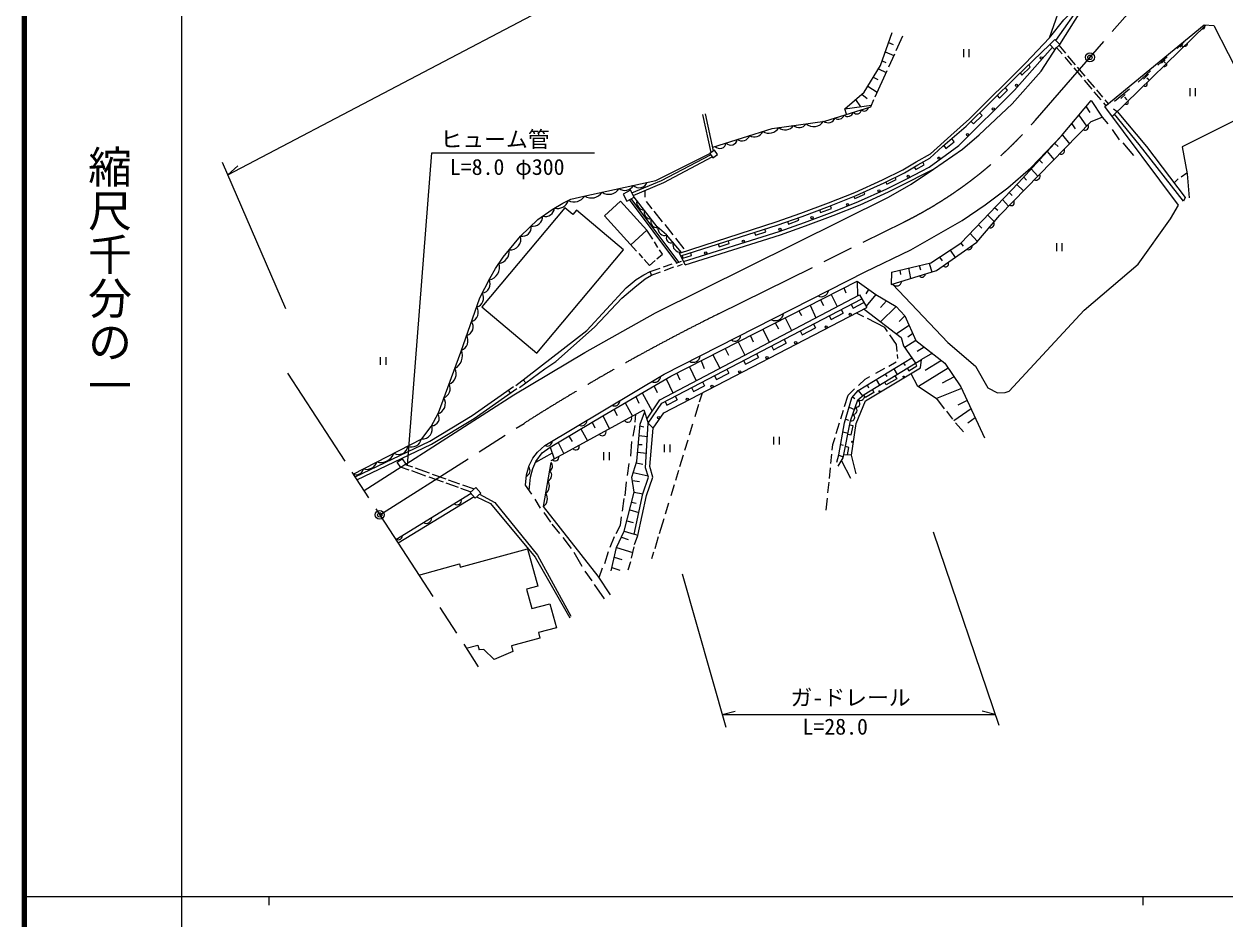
# Model space of a CAD drawing. Units: millimetres, scale not verified. Extents: x 40000 to 680000, y 20000 to 380000.
# Drawn here: x 40000 to 177406, y 202409 to 304865 of the extents above; entities that cross this region are included whole.
import ezdxf
from ezdxf.enums import TextEntityAlignment as Align

# ---------------------------------------------------------------- set-up
doc = ezdxf.new("R2010")
doc.units = ezdxf.units.MM
doc.header["$LTSCALE"] = 1000
doc.header["$PDMODE"] = 32
doc.header["$PDSIZE"] = 500
doc.linetypes.add('CHAIN', pattern=[18.5, 12, -1.5, 3.5, -1.5])
for name, color, linetype, lineweight in [('M-BGD', 7, 'Continuous', 13), ('M-BMK', 2, 'CHAIN', 13), ('M-BMK-SRVR', 3, 'Continuous', 25), ('M-STR-HTXT', 7, 'Continuous', 13), ('M-TTL', 2, 'Continuous', 140), ('M-TTL-BAND', 7, 'Continuous', 25)]:
    doc.layers.add(name, color=color, linetype=linetype, lineweight=lineweight)
doc.layers.add('M-OTRS', color=6, linetype='Continuous')
doc.styles.add('@ＭＳ ゴシック', font='')
doc.styles.add('ＭＳ ゴシック', font='')
doc.styles.get('@ＭＳ ゴシック').set_extended_font_data('@MS Gothic')
doc.styles.get('ＭＳ ゴシック').set_extended_font_data('MS Gothic')

msp = doc.modelspace()

# ---------------------------------------------------------------- linework, layer by layer
at = {"layer": 'M-BGD'}
for p, q in [((158495, 302536), (161383, 307050)), ((164497, 294294), (175202, 304750)), ((138919, 302753), (139435, 302509)), ((139789, 301846), (140547, 303521)), ((158385, 302427), (159160, 301509)), ((171927, 302050), (172753, 302816)), ((172568, 302513), (172269, 302231)), ((172496, 302334), (172578, 302231)), ((138540, 301686), (139519, 301249)), ((138940, 299969), (139616, 301464)), ((147485, 301978), (147485, 301081)), ((148108, 301978), (148108, 301081)), ((158140, 302185), (158771, 301435)), ((159092, 301055), (159857, 300148)), ((159398, 301225), (160272, 300189)), ((169712, 300165), (170782, 301110)), ((137751, 299735), (138636, 299298)), ((138171, 300647), (138586, 300444)), ((160095, 299865), (161010, 298779)), ((160488, 299933), (161377, 298877)), ((170553, 300780), (170141, 300376)), ((170455, 300534), (170614, 300363)), ((137167, 298772), (137670, 298499)), ((137389, 296540), (138745, 299538)), ((161302, 298433), (162183, 297388)), ((161654, 298549), (162472, 297579)), ((167481, 298217), (168896, 299494)), ((168647, 299112), (168069, 298539)), ((168476, 298718), (168676, 298510)), ((135871, 296842), (136465, 296340)), ((136536, 297733), (137629, 297071)), ((162409, 297119), (163206, 296173)), ((162695, 297314), (163398, 296480)), ((164768, 296016), (166487, 297443)), ((173391, 297506), (173391, 296609)), ((174014, 297506), (174014, 296609)), ((135138, 296213), (135690, 295393)), ((136873, 295398), (137239, 296209)), ((163489, 295837), (163772, 295502)), ((163644, 296188), (164038, 295721)), ((165995, 296795), (165478, 296346)), ((165902, 296496), (166176, 296190)), ((118632, 290147), (117671, 294503)), ((118894, 290328), (117961, 294586)), ((160691, 294419), (161573, 293168)), ((161507, 295398), (161943, 294742)), ((164668, 295170), (165070, 294853)), ((159879, 293446), (160279, 292873)), ((164518, 292806), (165317, 291607)), ((158800, 292153), (159615, 291163)), ((112301, 286963), (118463, 290030)), ((157080, 290271), (157840, 289345)), ((157929, 291196), (158303, 290843)), ((165737, 291250), (166936, 289799)), ((156184, 289296), (156521, 288924)), ((154375, 287329), (154707, 286980)), ((155248, 288278), (155987, 287448)), ((172387, 287352), (173054, 287838)), ((153599, 286491), (154339, 285760)), ((171599, 286675), (172069, 287146)), ((114681, 277516), (109288, 284776)), ((114937, 277605), (109473, 284875)), ((111011, 285802), (111038, 285045)), ((111850, 283713), (111208, 284532)), ((151959, 284774), (152644, 284024)), ((152712, 285563), (153072, 285214)), ((113039, 282220), (112090, 283430)), ((151065, 283838), (151399, 283550)), ((106410, 282896), (110060, 278877)), ((114254, 280740), (113339, 281906)), ((149192, 281876), (149585, 281503)), ((150256, 282991), (151010, 282258)), ((111266, 281277), (109412, 279592)), ((115517, 279131), (114574, 280333)), ((148234, 280873), (149072, 279991)), ((112531, 279299), (112131, 279925)), ((145973, 278986), (146526, 278139)), ((147193, 279782), (147454, 279428)), ((158131, 279762), (158131, 278865)), ((158754, 279762), (158754, 278865)), ((110332, 278578), (110774, 278092)), ((114620, 277495), (115226, 277705)), ((115631, 277295), (114980, 278649)), ((115291, 278371), (115394, 278061)), ((144730, 278174), (145034, 277764)), ((111648, 276525), (112798, 276931)), ((111780, 276117), (112828, 276498)), ((113167, 277061), (114148, 277407)), ((113266, 276657), (114354, 277052)), ((114756, 277160), (115357, 277365)), ((140195, 276698), (140267, 276194)), ((141196, 276935), (141436, 275714)), ((142412, 277221), (142557, 276736)), ((143553, 277491), (143874, 276463)), ((135319, 275421), (135371, 273748)), ((132345, 273902), (133043, 272524)), ((133804, 274647), (134044, 274092)), ((136610, 274488), (136306, 273970)), ((137443, 273886), (136343, 272563)), ((129928, 272668), (130576, 271227)), ((131134, 273284), (131474, 272624)), ((133509, 272175), (133732, 271748)), ((134636, 272764), (134859, 272336)), ((134859, 272336), (136103, 272985)), ((138663, 273189), (137991, 272420)), ((139799, 272540), (138012, 270785)), ((127103, 271225), (127800, 269767)), ((128666, 272024), (128950, 271484)), ((132119, 271450), (132342, 271023)), ((132342, 271023), (133732, 271748)), ((136078, 271351), (135244, 271778)), ((140787, 271446), (140131, 270799)), ((124545, 269919), (125269, 268436)), ((125956, 270640), (126305, 269961)), ((128814, 269726), (129037, 269298)), ((129037, 269298), (130557, 270091)), ((130334, 270519), (130557, 270091)), ((141276, 270355), (139827, 269384)), ((141689, 269432), (141113, 269018)), ((121727, 268480), (122460, 266958)), ((123104, 269184), (123426, 268465)), ((125529, 268012), (125752, 267584)), ((125752, 267584), (127187, 268333)), ((126964, 268760), (127187, 268333)), ((142049, 268628), (140774, 267826)), ((80767, 266738), (80767, 265841)), ((81390, 266738), (81390, 265841)), ((118816, 266994), (119593, 265450)), ((120226, 267714), (120613, 266942)), ((122547, 265911), (124033, 266687)), ((123810, 267114), (124033, 266687)), ((139980, 266580), (139940, 267021)), ((143002, 267886), (142192, 267378)), ((143927, 267166), (142679, 266450)), ((116131, 265623), (116895, 264031)), ((117472, 266308), (117837, 265446)), ((120405, 265338), (120628, 264910)), ((122323, 266339), (122547, 265911)), ((137459, 264892), (138483, 265459)), ((138935, 265708), (139788, 266180)), ((139531, 265401), (139901, 264753)), ((140611, 266056), (140800, 265788)), ((145745, 265481), (142335, 263386)), ((144958, 266363), (143095, 265206)), ((97110, 264137), (97405, 263797)), ((113481, 264233), (114243, 262636)), ((114680, 264882), (115052, 264138)), ((117625, 263887), (117848, 263460)), ((118996, 264603), (119219, 264175)), ((119219, 264175), (120628, 264910)), ((137499, 264171), (137883, 263519)), ((138529, 264794), (138735, 264516)), ((146405, 264492), (145038, 263752)), ((95397, 262934), (95629, 262609)), ((110743, 262642), (111879, 260536)), ((112089, 263424), (112425, 262689)), ((116383, 263239), (116606, 262812)), ((116606, 262812), (117848, 263460)), ((117298, 261604), (117618, 262654)), ((135433, 262920), (135945, 262292)), ((136466, 263545), (136622, 263227)), ((147263, 263150), (144403, 262010)), ((108776, 261499), (109611, 259970)), ((110014, 262218), (110338, 261447)), ((113341, 261652), (113564, 261224)), ((113564, 261224), (114732, 261834)), ((114509, 262261), (114732, 261834)), ((116793, 259944), (117224, 261362)), ((134795, 262173), (135057, 261992)), ((147909, 261763), (146842, 261247)), ((106225, 260016), (106974, 258530)), ((107500, 260758), (107880, 260064)), ((109905, 259294), (110019, 260193)), ((133454, 259684), (133759, 260665)), ((134395, 260991), (135014, 260727)), ((145562, 260534), (146225, 259646)), ((148350, 260817), (146384, 259444)), ((148840, 259765), (147973, 259182)), ((103717, 258516), (104457, 257156)), ((104985, 259275), (105321, 258652)), ((109885, 258898), (109673, 257680)), ((110463, 258849), (110917, 258764)), ((116155, 257849), (116538, 259108)), ((132934, 258004), (133307, 259209)), ((134009, 259642), (134338, 259521)), ((146571, 259206), (147506, 258178)), ((102344, 257695), (102713, 257054)), ((109418, 255393), (109549, 257075)), ((110366, 257777), (111322, 257642)), ((115611, 256062), (115978, 257267)), ((125766, 257618), (125766, 256721)), ((126389, 257618), (126389, 256721)), ((133701, 258172), (134284, 258028)), ((100433, 255721), (98505, 254656)), ((100189, 256406), (100659, 255082)), ((101095, 256948), (101744, 255675)), ((106319, 255836), (106319, 254939)), ((106942, 255836), (106942, 254939)), ((110193, 255849), (111210, 255728)), ((110274, 256746), (110739, 256726)), ((113258, 256740), (113258, 255843)), ((113882, 256740), (113882, 255843)), ((132320, 254556), (132428, 255633)), ((133442, 256717), (133732, 256648)), ((83616, 254453), (84431, 254162)), ((99445, 249617), (100329, 254668)), ((109053, 253178), (109222, 254561)), ((110037, 254624), (110805, 254474)), ((115048, 254212), (115452, 255538)), ((133223, 255515), (133729, 255318)), ((133518, 254875), (134568, 252860)), ((134694, 255510), (133774, 255539)), ((83164, 254148), (78907, 251423)), ((83164, 254148), (84016, 253844)), ((84319, 253735), (85939, 253157)), ((84767, 254042), (86347, 253477)), ((86333, 253015), (87954, 252436)), ((86708, 253348), (88273, 252789)), ((109709, 253539), (111416, 253135)), ((114569, 252639), (114917, 253782)), ((132149, 252854), (132270, 254063)), ((88252, 252330), (89663, 251826)), ((88541, 252693), (89816, 252237)), ((89947, 251724), (91115, 251307)), ((90157, 252116), (91496, 251637)), ((98088, 251035), (97373, 252087)), ((108792, 250860), (108923, 252467)), ((109602, 252588), (110421, 252483)), ((114036, 250887), (114424, 252162)), ((131981, 251185), (132104, 252406)), ((91152, 251135), (82539, 245828)), ((91512, 250719), (82798, 245429)), ((99097, 249451), (98480, 250474)), ((108474, 249103), (108652, 250533)), ((109523, 250142), (110038, 250006)), ((109807, 251262), (110818, 251065)), ((131784, 249227), (131922, 250595)), ((100261, 247825), (99518, 248946)), ((109297, 249252), (110355, 248934)), ((113403, 248807), (113782, 250053)), ((101298, 246535), (100429, 247600)), ((107745, 246532), (108231, 247495)), ((108231, 247495), (108343, 248430)), ((108972, 247974), (109711, 247791)), ((112715, 246549), (113236, 248259)), ((102658, 244824), (101691, 246100)), ((107063, 244962), (107549, 246187)), ((108349, 246116), (109122, 245838)), ((108676, 246808), (109818, 246456)), ((112194, 244836), (112611, 246205)), ((107786, 244927), (109660, 244366)), ((109492, 243705), (109823, 245007)), ((103850, 242777), (102953, 244348)), ((106446, 243121), (106885, 244485)), ((107529, 243812), (108396, 243571)), ((109138, 242375), (109411, 243328)), ((111847, 243695), (112072, 244434)), ((104985, 241137), (104186, 242217)), ((105791, 241514), (106193, 242625)), ((107256, 242630), (108160, 242356)), ((106401, 239062), (105252, 240716)), ((90605, 233405), (91930, 233767)), ((91930, 233767), (92076, 233229))]:
    msp.add_line(p, q, dxfattribs=at)
for points in [[(157331, 303272), (159039, 308221), (159852, 311898), (159694, 318046), (157616, 325470)], [(143723, 290007), (146059, 292084), (148162, 293998), (154597, 300391), (157331, 303272), (158950, 305333), (161354, 307747)], [(158063, 302972), (161053, 307266), (161383, 307050)], [(133918, 295165), (136130, 297065), (137981, 300114), (139327, 303899)], [(163662, 295412), (175021, 304759), (176143, 304703), (181051, 295080), (172512, 290809), (173079, 287696), (173311, 284984)], [(143633, 289499), (145132, 290872), (147805, 293179), (153504, 298836), (157358, 302527)], [(83667, 254488), (96034, 262419), (104162, 267256), (112232, 271788), (138925, 285045), (141497, 286548), (144042, 288252), (147365, 290544), (149299, 292184), (153064, 295728), (156386, 299450), (158140, 302185)], [(143568, 288489), (146948, 290949), (153320, 297297), (157675, 302206)], [(153963, 299275), (154166, 299022), (155113, 299932), (154972, 300242)], [(151323, 296670), (151611, 296394), (152515, 297273), (152242, 297583)], [(97373, 252087), (97502, 253237), (97810, 254331), (98231, 255163), (98764, 255864), (99586, 256621), (113229, 264771), (136243, 276476), (141480, 279000), (147336, 282375), (149965, 284163), (152552, 286118), (155180, 288411), (158714, 292049), (162099, 296108), (163340, 294194), (163992, 293437)], [(134102, 294526), (133918, 295165), (136965, 295558)], [(118797, 290770), (125608, 292905), (131620, 293744), (136873, 295398)], [(139244, 276474), (139209, 275030), (144410, 276628), (149002, 279909), (151644, 283000), (162096, 293704), (163340, 294194)], [(139383, 275083), (145702, 268404), (148856, 265712), (150265, 263230), (151380, 262641), (152242, 262662), (152705, 262852), (161295, 272107), (167478, 277386), (171179, 282559), (172105, 284115), (163662, 295412)], [(148353, 293722), (148625, 293444), (149616, 294404), (149332, 294694)], [(165070, 294853), (168437, 290845), (172853, 285020), (172643, 284599), (167575, 291077), (164767, 294558)], [(139244, 276474), (143758, 277539), (147193, 279782), (153782, 286684), (158714, 292049)], [(145223, 290950), (145478, 290632), (146419, 291380), (146153, 291753)], [(114980, 278649), (126044, 282212), (128890, 283208), (132031, 284399), (135045, 285591), (138241, 287035), (140541, 288185), (142083, 289096), (143723, 290007)], [(109528, 285545), (112935, 286941), (118558, 289892)], [(109695, 285235), (113189, 286739), (118723, 289652)], [(115137, 278322), (126172, 281833), (129027, 282832), (132175, 284026), (135201, 285223), (138413, 286674), (140732, 287833), (142282, 288749), (143633, 289499)], [(141827, 288480), (142026, 288203), (142985, 288752), (142821, 289048)], [(115631, 277295), (126538, 280743), (129421, 281751), (132591, 282954), (135649, 284163), (138907, 285635), (141282, 286823), (142853, 287636), (144042, 288252)], [(138602, 286768), (138724, 286544), (139783, 287055), (139666, 287300)], [(77662, 253339), (85500, 257362), (86579, 258778), (87407, 260348), (89979, 267302), (92166, 273499), (93281, 275728), (93954, 276892), (94837, 278181), (96823, 280579), (98800, 282476), (100436, 283645), (101660, 284374), (102576, 284804), (104053, 285149), (112301, 286963)], [(111945, 280216), (111266, 281277), (108238, 284600), (106410, 282896)], [(115219, 278726), (113515, 280749), (112430, 281647), (109795, 285049)], [(134946, 285122), (135047, 284899), (136188, 285397), (136101, 285629)], [(131026, 283590), (131140, 283276), (132374, 283752), (132265, 284062)], [(127346, 282244), (127459, 281955), (128655, 282398), (128550, 282665)], [(123589, 281011), (123697, 280688), (124875, 281081), (124769, 281387)], [(112416, 277975), (113032, 278515), (112720, 279004)], [(119430, 279688), (119535, 279355), (120687, 279735), (120594, 280058)], [(110941, 277907), (111560, 277226), (112202, 277788)], [(115394, 278061), (116385, 278380), (116294, 278690)], [(96289, 263500), (104379, 269781), (108900, 274674), (110022, 275599), (110919, 276160), (111648, 276525)], [(96676, 263261), (99578, 265392), (100849, 266243), (105274, 270173), (108408, 273496), (109901, 274757), (111079, 275711), (111780, 276117), (111648, 276525)], [(97792, 251470), (97960, 252985), (98226, 253995), (98563, 254794), (99292, 255789), (100189, 256406), (106225, 260016), (114006, 264538), (135319, 275421), (137443, 273886), (139799, 272540), (140787, 271446), (142049, 268628), (145372, 266041), (147180, 263329), (149893, 257503)], [(111263, 259614), (112763, 261858), (135599, 273869), (136438, 272396)], [(111410, 259156), (112978, 261462), (135864, 273404)], [(111996, 258612), (113201, 260368), (136438, 272396)], [(136131, 272237), (140376, 268960), (140629, 268035), (142016, 266045)], [(138800, 269656), (138471, 270126), (136491, 271139)], [(139909, 267372), (139835, 268182), (139061, 269285)], [(132992, 254713), (133235, 255555), (133889, 259223), (134702, 262064), (135433, 262920), (141594, 266651)], [(133166, 254244), (133708, 255216), (134572, 259436), (135395, 261838), (136143, 262455), (142679, 266450)], [(135198, 253379), (134694, 255510), (135227, 259127), (136269, 261742), (142568, 265498), (142679, 266450)], [(141048, 265453), (141239, 265157), (142145, 265736), (141979, 266023)], [(135457, 263482), (136239, 264217), (136766, 264508)], [(139650, 264599), (139846, 264250), (138640, 263559), (138476, 263881)], [(141464, 264840), (142197, 263478), (144403, 262010), (145263, 260814)], [(77873, 253015), (86428, 257103), (91293, 260034), (96003, 263362)], [(78092, 252677), (86618, 256751), (91512, 259698), (96383, 263141)], [(133891, 261091), (134293, 262387), (135036, 263085)], [(137065, 263019), (137232, 262696), (136291, 262122), (136077, 262401)], [(100321, 254897), (110920, 260684), (111410, 259156)], [(107169, 242254), (107786, 244927), (108676, 246808), (109807, 251262), (109541, 252986), (110102, 254837), (110480, 259043), (111009, 260406)], [(110216, 246317), (109818, 246456), (110818, 251065), (111460, 253001), (111114, 254075), (111410, 259156), (111996, 258612)], [(109866, 245269), (110216, 246317), (111211, 250887), (111926, 252990), (111590, 254224), (111996, 258612)], [(134259, 257906), (134627, 257830), (134856, 258878), (134475, 258959)], [(132472, 256069), (132538, 256728), (132790, 257539)], [(134208, 255526), (134358, 256401), (133972, 256506)], [(91789, 250742), (93357, 249972), (98500, 243847), (102436, 236876)], [(92118, 251028), (93861, 250086), (98744, 244064), (102581, 237076)], [(107093, 239525), (105698, 241656), (99445, 249617)], [(85165, 241784), (89813, 243051), (89918, 242668), (97618, 244766), (98778, 240509), (97495, 240159), (98101, 237938), (100159, 238499), (100908, 235750), (98850, 235189), (99021, 234561), (95756, 233671), (95935, 233016)], [(95935, 233016), (93801, 232125), (92596, 233247), (92076, 233229)]]:
    msp.add_lwpolyline(points, dxfattribs=at)
for points in [[(157358, 302527), (157937, 303100), (158495, 302536), (157916, 301963)], [(118799, 289542), (119341, 289916), (119005, 290404), (118463, 290030)], [(108544, 285388), (108968, 284603), (109795, 285049), (109372, 285835)], [(92366, 272490), (98681, 267193), (108597, 279015), (103205, 283538), (102792, 283047), (101869, 283821)], [(83667, 254488), (83100, 254105), (82697, 254701), (83264, 255085)], [(91051, 251251), (91705, 251818), (92274, 251162), (91619, 250595)]]:
    msp.add_lwpolyline(points, close=True, dxfattribs=at)
at = {"layer": 'M-BGD', "lineweight": 25}
msp.add_lwpolyline([(115443, 277686), (126411, 281122), (129284, 282127), (132446, 283327), (135493, 284532), (138736, 285996), (141091, 287174), (142692, 288012), (143568, 288489)], dxfattribs=at)
at = {"layer": 'M-BGD'}
for centre, radius in [((156386, 300982), 128), ((153549, 297841), 128), ((150902, 295146), 128), ((147951, 292191), 128), ((144671, 289512), 128), ((141160, 287430), 128), ((137814, 285763), 128), ((134215, 284199), 128), ((130168, 282685), 128), ((126485, 281367), 128), ((122302, 280005), 128), ((118002, 278645), 128), ((134526, 271621), 128), ((131774, 270173), 128), ((128279, 268379), 128), ((125020, 266681), 128), ((121883, 265043), 128), ((140650, 264498), 63.2), ((118721, 263375), 128), ((137870, 262815), 63.2), ((115881, 261912), 128), ((112624, 259790), 128), ((134769, 257029), 63.2)]:
    msp.add_circle(centre, radius, dxfattribs=at)
for centre, radius, start, end in [((174863, 304540), 240, 245.60839, 23.04354), ((172847, 302601), 276, 247.39148, 21.26044), ((170499, 300275), 267, 243.00797, 25.64395), ((168282, 297986), 236, 223.4302, 45.22173), ((166110, 295911), 240, 231.47815, 37.17378), ((131993, 294411), 853, 233.45964, 339.61388), ((133199, 294585), 622, 229.30614, 345.65714), ((134230, 294967), 686, 231.4205, 343.54279), ((135292, 295089), 513, 218.01015, 356.95314), ((136150, 295346), 447, 219.44806, 355.51522), ((125221, 293672), 1313, 237.63027, 329.66624), ((127094, 293887), 1149, 229.87239, 326.01353), ((128678, 293923), 926, 227.0223, 328.86363), ((130348, 294514), 1384, 230.65073, 325.2352), ((161416, 293095), 381, 234.85289, 36.51394), ((120874, 291739), 727, 222.07262, 352.74005), ((122127, 292464), 975, 236.90784, 337.90483), ((123585, 292935), 1004, 236.52041, 338.29226), ((119602, 291361), 741, 223.28958, 351.52309), ((158673, 290332), 381, 239.81478, 31.55205), ((155796, 287462), 464, 244.14684, 27.22), ((106910, 286740), 1368, 235.83031, 328.96595), ((108746, 286853), 1053, 230.91535, 333.88091), ((110380, 287130), 1011, 227.12338, 337.67288), ((101038, 285044), 1295, 254.449, 342.86337), ((102926, 285976), 1466, 243.66655, 326.67693), ((104924, 286400), 1452, 237.81771, 326.97855), ((111026, 284474), 933, 169.42671, 266.07912), ((152957, 284415), 345, 233.85091, 37.51592), ((99656, 283866), 1037, 253.17674, 356.15739), ((111790, 283366), 847, 167.94444, 267.5614), ((97022, 281560), 1002, 258.56736, 9.08308), ((98185, 282875), 1170, 261.41062, 359.87565), ((112387, 282250), 689, 156.83462, 281.0368), ((150566, 281960), 429, 249.05839, 29.88898), ((95585, 280274), 1275, 266.89596, 13.82326), ((113357, 281493), 842, 174.48193, 284.92609), ((114050, 280369), 567, 146.94389, 293.28385), ((94118, 278854), 1406, 279.41887, 6.00101), ((115121, 279602), 882, 163.83466, 276.39307), ((148062, 279441), 413, 239.19556, 11.89635), ((145443, 277405), 339, 220.87415, 30.21775), ((92968, 277018), 1451, 279.64804, 17.99842), ((142756, 276227), 347, 214.20938, 359.95266), ((92270, 275091), 1064, 279.01954, 27.85036), ((139828, 275477), 594, 221.46705, 352.69499), ((91448, 273513), 1121, 288.06037, 28.04846), ((131207, 274475), 833, 243.75336, 350.16457), ((90888, 271847), 1088, 287.60608, 33.51385), ((90356, 270218), 1044, 286.6255, 34.49443), ((125952, 271866), 960, 242.41842, 351.49951), ((89547, 268647), 1246, 293.93011, 27.18982), ((121351, 269180), 622, 230.48326, 3.43467), ((88477, 266903), 1687, 298.55725, 21.0075), ((116560, 266946), 807, 239.05896, 354.85897), ((88221, 264806), 1229, 289.29714, 30.09797), ((112119, 264565), 716, 244.14183, 357.5639), ((87597, 263123), 1155, 292.45173, 26.94339), ((135643, 262298), 523, 241.60998, 17.43528), ((86962, 261420), 1250, 287.83125, 30.54693), ((107554, 261790), 645, 243.83092, 357.87481), ((135184, 261437), 453, 259.95663, 62.23968), ((86664, 259736), 841, 268.47777, 35.96299), ((109079, 259723), 457, 213.53275, 23.7333), ((134656, 259819), 392, 257.66413, 64.53218), ((134859, 260618), 446, 265.58197, 56.61434), ((85576, 258497), 1137, 266.14941, 20.5284), ((103764, 259503), 634, 242.45814, 359.24759), ((84375, 257537), 1089, 245.13406, 349.20911), ((99869, 257108), 564, 239.89476, 1.81097), ((106160, 258176), 442, 218.9855, 18.28055), ((80789, 256315), 1644, 255.08481, 339.25836), ((82857, 256658), 1066, 240.1617, 354.18147), ((103128, 256502), 404, 217.56819, 19.69786), ((79221, 255077), 1197, 251.36001, 342.98316), ((99796, 254266), 667, 303.155, 36.98029), ((100753, 255270), 430, 224.86482, 12.40122), ((78013, 254104), 842, 245.38381, 348.95936), ((97210, 253744), 691, 293.67201, 37.0064), ((99691, 253208), 686, 293.40723, 46.72806), ((98966, 252004), 1152, 310.16662, 29.96867), ((89557, 250314), 486, 228.12665, 15.15513), ((98747, 250516), 1138, 307.82445, 32.31084), ((86017, 248323), 625, 240.29671, 2.98508), ((82834, 246268), 438, 241.84237, 1.43941)]:
    msp.add_arc(centre, radius, start, end, dxfattribs=at)
at = {"layer": 'M-BMK'}
for p, q in [((155671, 293800), (170864, 311312)), ((119449, 271673), (140646, 282182)), ((70163, 264890), (91976, 231294)), ((80693, 248671), (97206, 259148))]:
    msp.add_line(p, q, dxfattribs=at)
for centre, radius, start, end in [((119196, 325446), 48289, 296.3719, 319.05513), ((227360, 54019), 242936, 116.3719, 122.39508)]:
    msp.add_arc(centre, radius, start, end, dxfattribs=at)
at = {"layer": 'M-BMK-SRVR', "lineweight": 13}
for centre in [(161961, 301051), (80693, 248671)]:
    msp.add_circle(centre, 500, dxfattribs=at)
at = {"layer": 'M-BMK-SRVR'}
for p in [(161961, 301051), (80693, 248671)]:
    msp.add_point(p, dxfattribs=at)
at = {"layer": 'M-OTRS'}
msp.add_point((80693, 248671), dxfattribs=at)
at = {"layer": 'M-STR-HTXT'}
for p, q in [((63313, 287615), (164701, 340847)), ((83873, 254361), (86675, 290129)), ((86675, 290129), (105283, 290129)), ((69946, 272251), (62712, 289005)), ((63313, 287615), (64466, 288644)), ((144007, 246721), (151526, 224594)), ((115295, 241919), (120289, 224366)), ((119874, 225822), (121374, 226197)), ((119874, 225822), (151108, 225822)), ((151108, 225822), (149608, 226197))]:
    msp.add_line(p, q, dxfattribs=at)
at = {"layer": 'M-TTL'}
msp.add_line((40000, 380000), (40000, 20000), dxfattribs=at)
at = {"layer": 'M-TTL-BAND'}
for p, q in [((58000, 370000), (58000, 20000)), ((40000, 205000), (579000, 205000)), ((68000, 205000), (68000, 204000)), ((168000, 205000), (168000, 204000))]:
    msp.add_line(p, q, dxfattribs=at)

# ---------------------------------------------------------------- texts
at = {"layer": 'M-STR-HTXT', "style": 'ＭＳ ゴシック'}
for s, p in [('ヒューム管', (87642, 290205)), ('L=8.0 φ300', (88724, 287038)), ('ガ-ドレール', (127695, 226294)), ('L=28.0', (129071, 222966))]:
    msp.add_text(s, height=1833, dxfattribs=at).set_placement(p, align=Align.BOTTOM_LEFT)
at = {"layer": 'M-TTL-BAND', "style": '@ＭＳ ゴシック'}
msp.add_text('縮尺千分の一', height=3666, rotation=270, dxfattribs=at).set_placement((49777, 261030), align=Align.MIDDLE_RIGHT)

doc.saveas('drawing.dxf')
